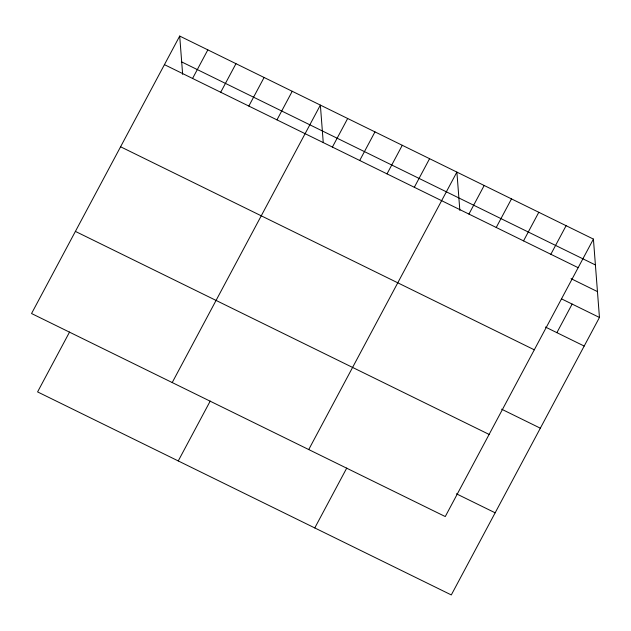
<?xml version="1.0" encoding="UTF-8"?>
<svg xmlns="http://www.w3.org/2000/svg" width="631" height="631" viewBox="0 0 631 631"><rect width="100%" height="100%" fill="white"/><g stroke="black" fill="none" stroke-linecap="round" stroke-linejoin="round"><path stroke-width="0.95" d="M179.701 36.062L31.55 313.528L445.257 516.56L593.416 239.094L179.701 36.062L182.651 74.363M192.573 78.449L207.836 49.865M69.568 332.024L37.584 391.906L451.299 594.938L599.45 317.472L593.416 239.094M220.708 92.26L235.97 63.676M248.835 106.063L264.097 77.479M276.97 119.874L292.232 91.282M172.208 382.56L320.367 105.093L323.246 142.503M332.403 147.078L347.673 118.494M178.25 460.938L210.226 401.056M359.709 160.479L374.972 131.887M387.016 173.88L402.278 145.288M414.322 187.281L429.585 158.689M308.733 449.556L456.891 172.089L459.841 210.391M468.928 214.075L484.19 185.49M314.774 527.942L346.75 468.052M496.234 227.475L511.496 198.891M523.541 240.876L538.803 212.292M550.847 254.277L566.11 225.693M556.881 332.663L572.143 304.071M181.696 61.925L595.404 264.957M164.439 64.646L578.146 267.678M571.031 278.642L597.454 291.609M561.574 298.889L599.45 317.472M545.429 327.039L584.188 346.056M120.584 146.778L534.291 349.811M501.574 409.172L540.333 428.189M75.404 231.396L489.112 434.428M456.394 493.789L495.154 512.814"/></g></svg>
